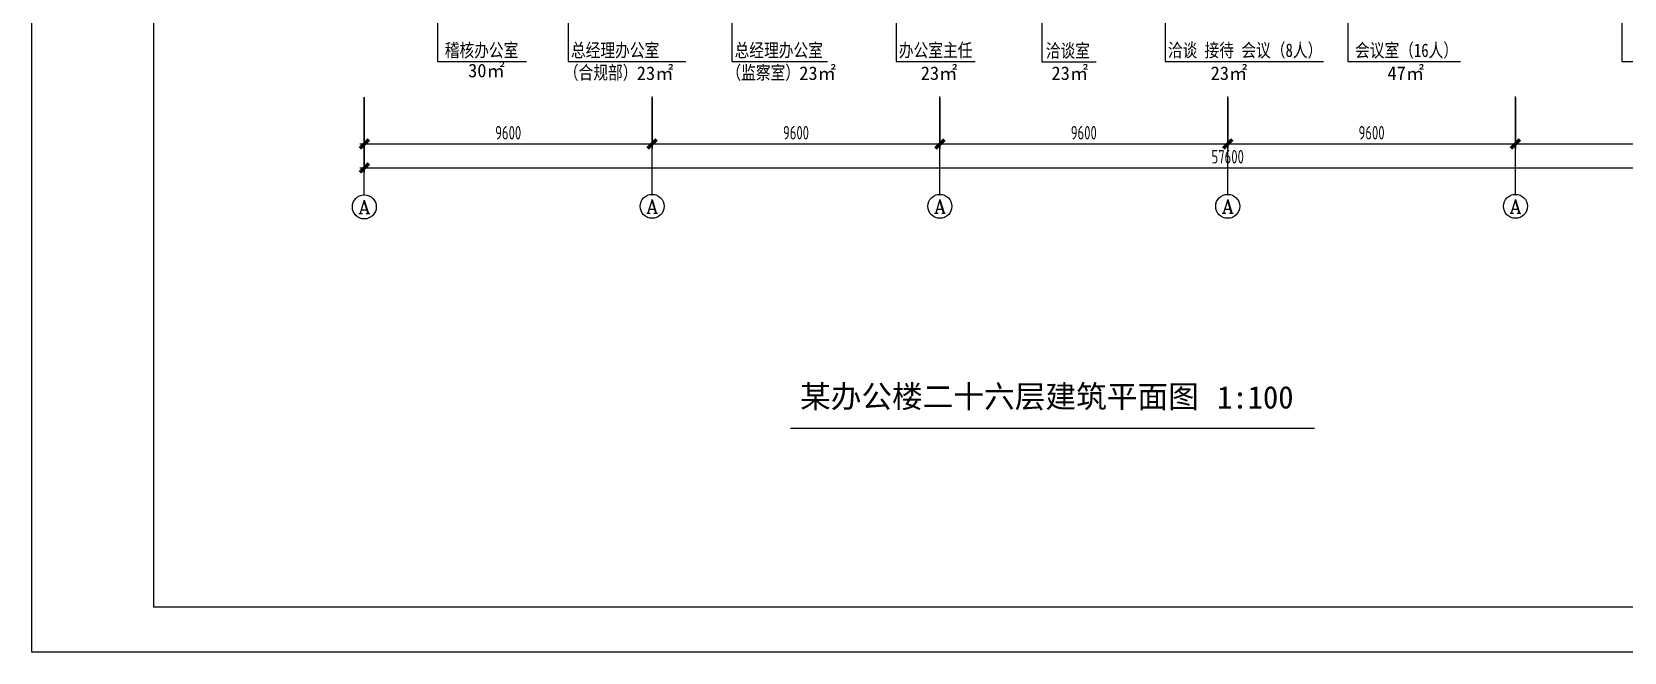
# Model space of a CAD drawing. Header units: inches. Extents: x 10 to 166961, y -47 to 131592.
# Drawn here: x 83532 to 136649, y -47 to 20649 of the extents above; entities that cross this region are included whole.
import ezdxf
from ezdxf.enums import TextEntityAlignment as Align

# ---------------------------------------------------------------- set-up
doc = ezdxf.new("R2010")
doc.units = ezdxf.units.IN
doc.header["$MEASUREMENT"] = 0
for name, color, linetype in [('6', 6, 'Continuous'), ('AXIS_TEXT', 7, 'Continuous'), ('PUB_DIM', 3, 'Continuous'), ('TK', 3, 'Continuous'), ('z', 2, 'Continuous'), ('尺寸3', 31, 'Continuous')]:
    doc.layers.add(name, color=color, linetype=linetype)
doc.styles.add('COMPLEX', font='COMPLEX')
doc.styles.add('F', font='')
doc.styles.add('GBSTYLE', font='gbxwxt.shx', dxfattribs={"width": 0.8, "bigfont": 'gbhzfs.shx'})
doc.styles.add('TK-Z1', font='')
doc.styles.get('F').set_extended_font_data('SimHei')
doc.styles.get('TK-Z1').set_extended_font_data('SimHei')

# ---------------------------------------------------------------- blocks, each defined once
blk = doc.blocks.new('_ArchTick')
at = {"color": 0, "linetype": 'ByBlock', "const_width": 0.4}
blk.add_lwpolyline([(-0.5, -0.5), (0.5, 0.5)], dxfattribs=at)
blk = doc.blocks.new('A$C03CA08DD')
at = {"layer": '6', "color": 6}
for p, q in [((0, 0), (0, 59465)), ((83429, 0), (0, 0))]:
    blk.add_line(p, q, dxfattribs=at)
at = {"layer": 'TK', "color": 4, "linetype": 'ByBlock', "lineweight": -2}
for p in [(4061, 57965), (81817, 1500)]:
    blk.add_line(p, (4061, 1500), dxfattribs=at)

msp = doc.modelspace()

# ---------------------------------------------------------------- linework, layer by layer
at = {"color": 4}
msp.add_line((126314, 7415), (108844, 7415), dxfattribs=at)
for centre in [(94623, 14808), (104223, 14828), (113823, 14828), (123423, 14828), (133023, 14828)]:
    msp.add_circle(centre, 400)
at = {"layer": 'PUB_DIM', "color": 252}
for p, q in [((94623, 15208), (94623, 18474)), ((104223, 15228), (104223, 18493)), ((113823, 15228), (113823, 18493)), ((123423, 15228), (123423, 18493)), ((133023, 15228), (133023, 18493))]:
    msp.add_line(p, q, dxfattribs=at)
at = {"layer": 'PUB_DIM', "transparency": 16777216}
for p, q in [((94623, 18458), (94623, 15958)), ((94623, 18443), (94623, 16758)), ((104223, 18443), (104223, 16758)), ((104223, 18443), (104223, 16758)), ((113823, 18443), (113823, 16758)), ((113823, 18443), (113823, 16758)), ((123423, 18443), (123423, 16758)), ((123423, 18443), (123423, 16758)), ((133023, 18443), (133023, 16758)), ((133023, 18443), (133023, 16758)), ((94473, 16908), (104373, 16908)), ((104073, 16908), (113973, 16908)), ((113673, 16908), (123573, 16908)), ((123273, 16908), (133173, 16908)), ((132873, 16908), (142773, 16908)), ((94473, 16108), (152373, 16108))]:
    msp.add_line(p, q, dxfattribs=at)
at = {"layer": '尺寸3', "color": 252}
for points in [[(117221, 24009), (117221, 19649), (119035, 19649)], [(121337, 23506), (121337, 19665), (126618, 19665)], [(97068, 22817), (97068, 19664), (100028, 19664)], [(101428, 22429), (101428, 19664), (105343, 19664)], [(106885, 22449), (106885, 19664), (110078, 19664)], [(112363, 22429), (112363, 19664), (114998, 19664)], [(127433, 22817), (127433, 19664), (131184, 19664)], [(136570, 22429), (136570, 19664), (140824, 19664)]]:
    msp.add_lwpolyline(points, dxfattribs=at)

# ---------------------------------------------------------------- block references
msp.add_blockref('A$C03CA08DD', (83532, -47))
at = {"layer": 'PUB_DIM', "xscale": 300, "yscale": 300, "zscale": 300, "rotation": 180}
for p in [(94623, 16908), (104223, 16908), (113823, 16908), (123423, 16908), (133023, 16908), (94623, 16108)]:
    msp.add_blockref('_ArchTick', p, dxfattribs=at)
at = {"layer": 'PUB_DIM', "xscale": 300, "yscale": 300, "zscale": 300}
for p in [(104223, 16908), (113823, 16908), (123423, 16908), (133023, 16908)]:
    msp.add_blockref('_ArchTick', p, dxfattribs=at)

# ---------------------------------------------------------------- texts
at = {"layer": '6', "color": 1, "style": 'TK-Z1'}
for s, p in [('某办公楼二十六层建筑平面图', (109159, 8108)), ('          1:100', (117967, 8082))]:
    msp.add_text(s, height=750, dxfattribs=at).set_placement(p)
at = {"layer": 'AXIS_TEXT', "style": 'COMPLEX', "width": 1.041667}
for p, p2 in [((94423, 14584), (94823, 14584)), ((104023, 14604), (104423, 14604)), ((113623, 14604), (114023, 14604)), ((123223, 14604), (123623, 14604)), ((132823, 14604), (133223, 14604))]:
    msp.add_attdef('A', text='', height=448, dxfattribs=at).set_placement(p, p2, align=Align.FIT)
at = {"layer": 'PUB_DIM', "color": 7, "transparency": 16777216, "char_height": 450, "attachment_point": 5, "style": 'GBSTYLE'}
for s, insert in [('\\A1;9600', (99423, 17283)), ('\\A1;9600', (109023, 17283)), ('\\A1;9600', (118623, 17283)), ('\\A1;9600', (128223, 17283)), ('\\A1;57600', (123423, 16483))]:
    msp.add_mtext(s, dxfattribs=dict(at, insert=insert))
at = {"layer": 'z', "color": 252, "style": 'F', "width": 0.8}
for s, p in [('稽核办公室', (97307, 19811)), ('总经理办公室', (101517, 19811)), ('总经理办公室', (106975, 19811)), ('办公室主任', (112453, 19811)), ('洽谈室', (117355, 19796)), ('洽谈 接待 会议（8人）', (121426, 19812)), ('会议室（16人）', (127672, 19811)), ('（合规部）', (101279, 19066)), ('（监察室）', (106701, 19066))]:
    msp.add_text(s, height=450, dxfattribs=at).set_placement(p)
at = {"layer": 'z', "color": 252, "style": 'F'}
for s, p in [('30㎡', (98086, 19134)), ('23㎡', (103712, 19045)), ('23㎡', (109132, 19045)), ('23㎡', (113184, 19045)), ('23㎡', (117545, 19045)), ('23㎡', (122855, 19045)), ('47㎡', (128753, 19045))]:
    msp.add_text(s, height=450, dxfattribs=at).set_placement(p)

doc.saveas('drawing.dxf')
